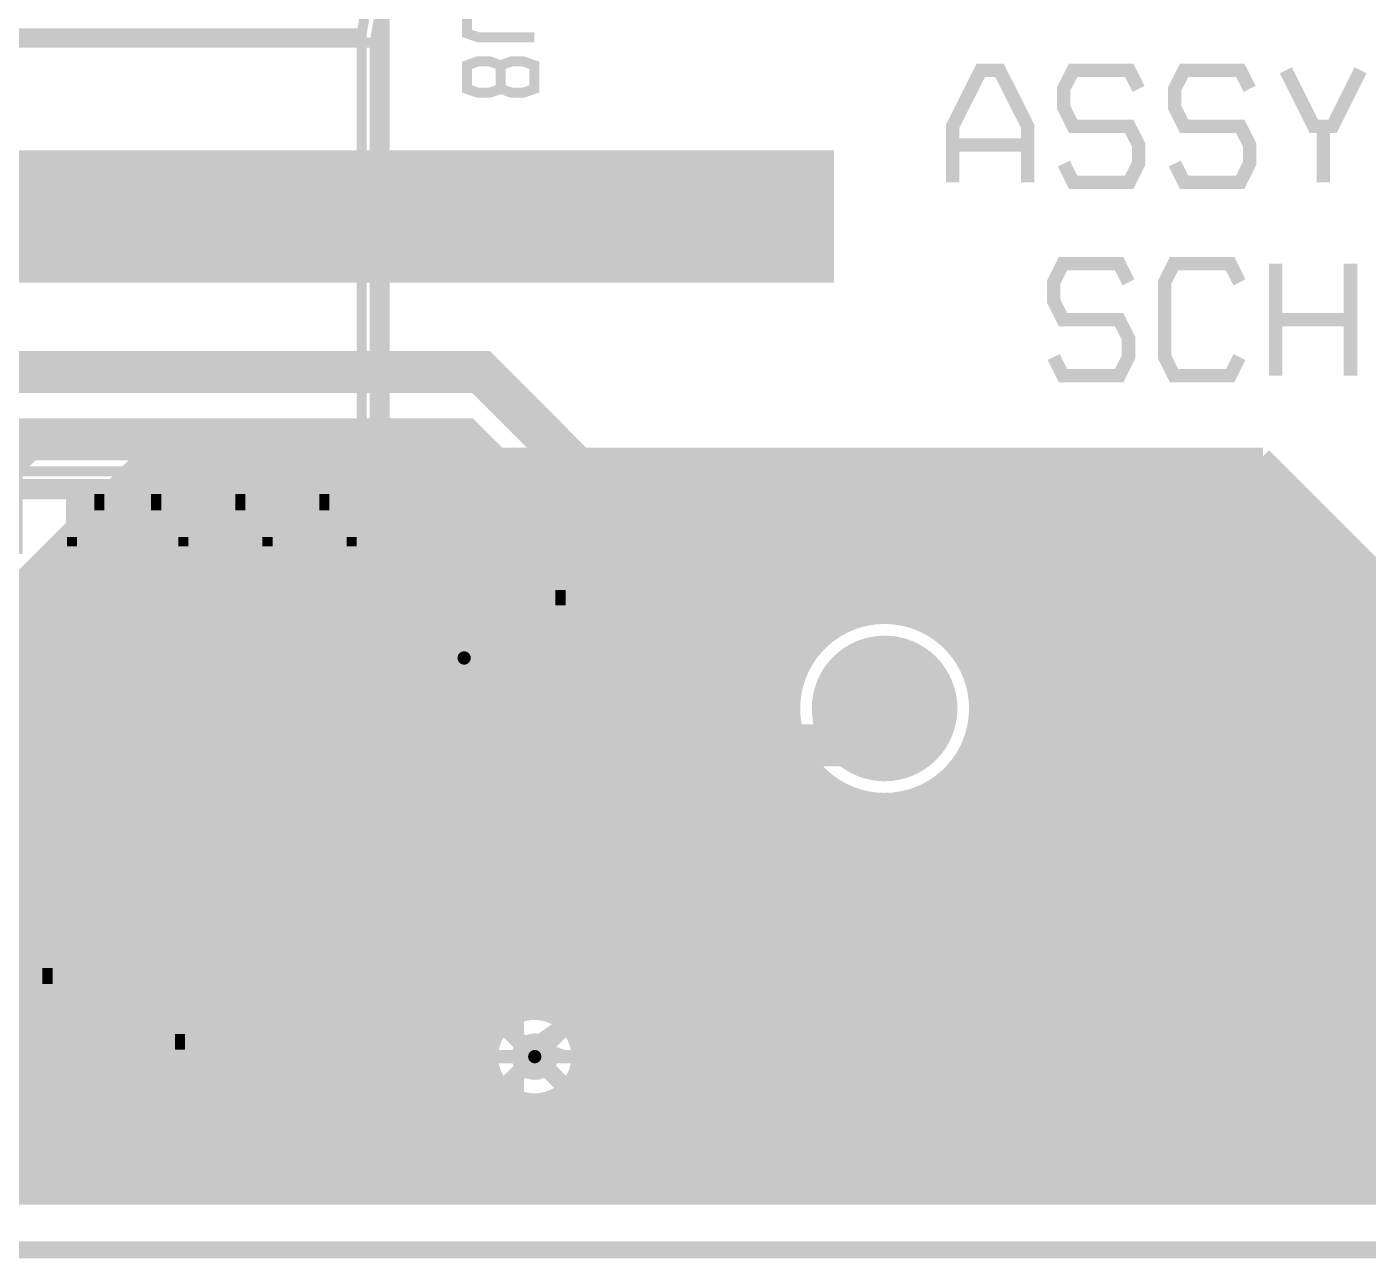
# Model space of a CAD drawing. Extents: x -18 to 155, y -91 to 215.
# Drawn here: x 90.55 to 110.81, y -5.13 to 13.47 of the extents above; entities that cross this region are included whole.
import ezdxf

# ---------------------------------------------------------------- set-up
doc = ezdxf.new("R2010")
doc.units = 0
doc.header["$MEASUREMENT"] = 0
doc.layers.get('0').update_dxf_attribs({"linetype": 'CONTINUOUS'})
for name, color, linetype in [('25-334-0_BOT', 7, 'CONTINUOUS'), ('25-334-0_DRD', 7, 'CONTINUOUS'), ('25-334-0_DRL', 2, 'CONTINUOUS'), ('25-334-0_IN1', 4, 'CONTINUOUS'), ('25-334-0_IN2', 3, 'CONTINUOUS'), ('25-334-0_SMB', 5, 'CONTINUOUS'), ('25-334-0_SMT', 10, 'CONTINUOUS'), ('25-334-0_SPT', 14, 'CONTINUOUS'), ('25-334-0_SST', 12, 'CONTINUOUS'), ('25-334-0_TOP', 11, 'CONTINUOUS'), ('THRUHOLE_TAP', 15, 'CONTINUOUS')]:
    doc.layers.add(name, color=color, linetype=linetype)

# ---------------------------------------------------------------- blocks, each defined once
blk = doc.blocks.new('ROUND_29')
at = {"const_width": 1.09982}
blk.add_lwpolyline([(-0.54991, 0, 1), (0.54991, 0, 1)], format="xyb", close=True, dxfattribs=at)
blk = doc.blocks.new('ROUND_67')
at = {"const_width": 0.35052}
blk.add_lwpolyline([(-0.17526, 0, 1), (0.17526, 0, 1)], format="xyb", close=True, dxfattribs=at)
blk = doc.blocks.new('ROUND_3')
at = {"const_width": 0.50038}
blk.add_lwpolyline([(-0.25019, 0, 1), (0.25019, 0, 1)], format="xyb", close=True, dxfattribs=at)
blk = doc.blocks.new('ROUND_88')
at = {"const_width": 0.10033}
blk.add_lwpolyline([(-0.050164, 0, 1), (0.050164, 0, 1)], format="xyb", close=True, dxfattribs=at)
blk = doc.blocks.new('ROUND_89')
at = {"const_width": 0.10033}
blk.add_lwpolyline([(-0.050164, 0, 1), (0.050164, 0, 1)], format="xyb", close=True, dxfattribs=at)
blk = doc.blocks.new('ROUND_72')
at = {"const_width": 0.35052}
blk.add_lwpolyline([(-0.17526, 0, 1), (0.17526, 0, 1)], format="xyb", close=True, dxfattribs=at)
blk = doc.blocks.new('RECTANGLE_5')
blk.add_solid([(0.4826, 0.4064), (0.4826, -0.4064), (-0.4826, 0.4064), (-0.4826, -0.4064)])
blk = doc.blocks.new('RECTANGLE_51')
blk.add_solid([(0.29972, 0.99949), (0.29972, -0.99949), (-0.29972, 0.99949), (-0.29972, -0.99949)])
blk = doc.blocks.new('ROUND_77')
at = {"const_width": 0.10033}
blk.add_lwpolyline([(-0.050164, 0, 1), (0.050164, 0, 1)], format="xyb", close=True, dxfattribs=at)

msp = doc.modelspace()

# ---------------------------------------------------------------- linework, layer by layer
at = {"layer": '25-334-0_BOT', "const_width": 0.254}
for points in [[(92.329, 6.985), (84.201, -1.143)], [(109.22, 6.985), (92.329, 6.985)], [(92.4306, 6.985), (92.4306, -4.191)], [(92.6592, 6.985), (92.6592, -4.191)], [(92.8878, 6.985), (92.8878, -4.191)], [(93.1164, 6.985), (93.1164, -4.191)], [(93.345, 6.985), (93.345, -4.191)], [(93.5736, 6.985), (93.5736, -4.191)], [(93.8022, 6.985), (93.8022, -4.191)], [(94.0308, 6.985), (94.0308, -4.191)], [(94.2594, 6.985), (94.2594, -4.191)], [(94.488, 6.985), (94.488, -4.191)], [(94.7166, 6.985), (94.7166, -4.191)], [(94.9452, 6.985), (94.9452, -4.191)], [(95.1738, 6.985), (95.1738, -4.191)], [(95.4024, 6.985), (95.4024, -4.191)], [(95.631, 6.985), (95.631, -4.191)], [(95.8596, 6.985), (95.8596, -4.191)], [(96.0882, 6.985), (96.0882, -4.191)], [(96.3168, 6.985), (96.3168, -4.191)], [(96.5454, 6.985), (96.5454, -4.191)], [(96.774, 6.985), (96.774, -4.191)], [(97.0026, 6.985), (97.0026, -4.191)], [(97.2312, 6.985), (97.2312, -4.191)], [(97.4598, 6.985), (97.4598, -4.191)], [(97.6884, 6.985), (97.6884, -1.66116)], [(97.917, 6.985), (97.917, -1.47574)], [(98.1456, 6.985), (98.1456, -1.40716)], [(98.3742, 6.985), (98.3742, -1.41986)], [(98.6028, 6.985), (98.6028, -1.51892)], [(98.8314, 6.985), (98.8314, -1.78054)], [(99.06, 6.985), (99.06, -4.191)], [(99.2886, 6.985), (99.2886, -4.191)], [(99.5172, 6.985), (99.5172, -4.191)], [(99.7458, 6.985), (99.7458, -4.191)], [(99.9744, 6.985), (99.9744, -4.191)], [(100.203, 6.985), (100.203, -4.191)], [(100.4316, 6.985), (100.4316, -4.191)], [(100.6602, 6.985), (100.6602, -4.191)], [(100.8888, 6.985), (100.8888, -4.191)], [(101.1174, 6.985), (101.1174, -4.191)], [(101.346, 6.985), (101.346, -4.191)], [(101.5746, 6.985), (101.5746, -4.191)], [(101.8032, 6.985), (101.8032, -4.191)], [(102.0318, 6.985), (102.0318, -4.191)], [(102.2604, 6.985), (102.2604, 3.87858)], [(102.489, 6.985), (102.489, 4.18084)], [(102.7176, 6.985), (102.7176, 4.3688)], [(102.9462, 6.985), (102.9462, 4.49072)], [(103.1748, 6.985), (103.1748, 4.56692)], [(103.4034, 6.985), (103.4034, 4.59994)], [(103.632, 6.985), (103.632, 4.59994)], [(103.8606, 6.985), (103.8606, 4.5593)], [(104.0892, 6.985), (104.0892, 4.48056)], [(104.3178, 6.985), (104.3178, 4.35102)], [(104.5464, 6.985), (104.5464, 4.15544)], [(104.775, 6.985), (104.775, 3.83286)], [(105.0036, 6.985), (105.0036, -4.191)], [(105.2322, 6.985), (105.2322, -4.191)], [(105.4608, 6.985), (105.4608, -4.191)], [(105.6894, 6.985), (105.6894, -4.191)], [(105.918, 6.985), (105.918, -4.191)], [(106.1466, 6.985), (106.1466, -4.191)], [(106.3752, 6.985), (106.3752, -4.191)], [(106.6038, 6.985), (106.6038, -4.191)], [(106.8324, 6.985), (106.8324, -4.191)], [(107.061, 6.985), (107.061, -4.191)], [(107.2896, 6.985), (107.2896, -4.191)], [(107.5182, 6.985), (107.5182, -4.191)], [(107.7468, 6.985), (107.7468, -4.191)], [(107.9754, 6.985), (107.9754, -4.191)], [(108.204, 6.985), (108.204, -4.191)], [(108.4326, 6.985), (108.4326, -4.191)], [(108.6612, 6.985), (108.6612, -4.191)], [(108.8898, 6.985), (108.8898, -4.191)], [(109.1184, 6.985), (109.1184, -4.191)], [(109.22, 6.985), (114.681, 1.524)], [(109.4232, 6.7818), (92.1258, 6.7818)], [(92.202, 6.858), (92.202, -4.191)], [(109.347, 6.858), (109.347, -4.191)], [(91.9734, 6.6294), (91.9734, -4.191)], [(109.5756, 6.6294), (109.5756, -4.191)], [(91.7448, 6.4008), (91.7448, -4.191)], [(109.6518, 6.5532), (91.8972, 6.5532)], [(109.8042, 6.4008), (109.8042, -4.191)], [(91.5162, 6.1722), (91.5162, -4.191)], [(109.8804, 6.3246), (91.6686, 6.3246)], [(110.0328, 6.1722), (110.0328, -4.191)], [(110.109, 6.096), (91.44, 6.096)], [(110.3376, 5.8674), (91.2114, 5.8674)], [(91.2876, 5.9436), (91.2876, -4.191)], [(110.2614, 5.9436), (110.2614, -4.191)], [(110.5662, 5.6388), (90.9828, 5.6388)], [(91.059, 5.715), (91.059, -4.191)], [(110.49, 5.715), (110.49, -4.191)], [(110.7948, 5.4102), (90.7542, 5.4102)], [(90.8304, 5.4864), (90.8304, -4.191)], [(110.7186, 5.4864), (110.7186, -4.191)], [(111.0234, 5.1816), (90.5256, 5.1816)], [(90.6018, 5.2578), (90.6018, -4.191)], [(111.252, 4.953), (90.297, 4.953)], [(111.4806, 4.7244), (90.0684, 4.7244)], [(102.95636, 4.4958), (89.8398, 4.4958)], [(111.7092, 4.4958), (104.05364, 4.4958)], [(102.58044, 4.2672), (89.6112, 4.2672)], [(111.9378, 4.2672), (104.42702, 4.2672)], [(102.36454, 4.0386), (89.3826, 4.0386)], [(112.1664, 4.0386), (104.64546, 4.0386)], [(102.2223, 3.81), (89.154, 3.81)], [(112.395, 3.81), (104.78516, 3.81)], [(102.1334, 3.5814), (88.9254, 3.5814)], [(112.6236, 3.5814), (104.8766, 3.5814)], [(102.08514, 3.3528), (88.6968, 3.3528)], [(112.8522, 3.3528), (104.92232, 3.3528)], [(102.07498, 3.1242), (88.4682, 3.1242)], [(113.0808, 3.1242), (104.93248, 3.1242)], [(102.10292, 2.8956), (88.2396, 2.8956)], [(113.3094, 2.8956), (104.90708, 2.8956)], [(102.16896, 2.667), (88.011, 2.667)], [(104.775, 2.51714), (104.775, -4.191)], [(113.538, 2.667), (104.84104, 2.667)], [(102.27818, 2.4384), (87.7824, 2.4384)], [(102.2604, 2.47142), (102.2604, -4.191)], [(113.7666, 2.4384), (104.72928, 2.4384)], [(102.44836, 2.2098), (87.5538, 2.2098)], [(102.489, 2.16916), (102.489, -4.191)], [(104.5464, 2.19456), (104.5464, -4.191)], [(113.9952, 2.2098), (104.5591, 2.2098)], [(102.7176, 1.9812), (87.3252, 1.9812)], [(102.7176, 1.9812), (102.7176, -4.191)], [(114.2238, 1.9812), (104.2924, 1.9812)], [(104.3178, 1.99898), (104.3178, -4.191)], [(103.35768, 1.7526), (87.0966, 1.7526)], [(102.9462, 1.85928), (102.9462, -4.191)], [(103.1748, 1.78308), (103.1748, -4.191)], [(103.4034, 1.74752), (103.4034, -4.191)], [(103.632, 1.75006), (103.632, -4.191)], [(114.4524, 1.7526), (103.65232, 1.7526)], [(103.8606, 1.7907), (103.8606, -4.191)], [(104.0892, 1.86944), (104.0892, -4.191)], [(129.794, 1.524), (129.794, -4.191), (85.09, -4.191)], [(114.681, 1.524), (86.868, 1.524)], [(129.794, 1.2954), (86.6394, 1.2954)], [(129.794, 1.0668), (86.4108, 1.0668)], [(129.794, 0.8382), (86.1822, 0.8382)], [(129.794, 0.6096), (85.9536, 0.6096)], [(129.794, 0.381), (85.725, 0.381)], [(129.794, 0.1524), (85.4964, 0.1524)], [(129.794, -0.0762), (85.2678, -0.0762)], [(129.794, -0.3048), (85.0392, -0.3048)], [(129.794, -0.5334), (84.8106, -0.5334)], [(129.794, -0.762), (84.582, -0.762)], [(129.794, -0.9906), (84.3534, -0.9906)], [(129.794, -1.2192), (84.201, -1.2192)], [(97.97796, -1.4478), (85.77072, -1.4478)], [(129.794, -1.4478), (98.4631, -1.4478)], [(97.6757, -1.6764), (85.93836, -1.6764)], [(129.794, -1.6764), (98.76536, -1.6764)], [(97.56394, -1.905), (85.99678, -1.905)], [(129.794, -1.905), (98.87712, -1.905)], [(97.54362, -2.1336), (85.97392, -2.1336)], [(129.794, -2.1336), (98.89998, -2.1336)], [(97.60204, -2.3622), (85.86216, -2.3622)], [(97.6884, -2.50444), (97.6884, -4.191)], [(98.8314, -2.38252), (98.8314, -4.191)], [(129.794, -2.3622), (98.84156, -2.3622)], [(97.76968, -2.5908), (85.5599, -2.5908)], [(97.917, -2.68986), (97.917, -4.191)], [(98.1456, -2.75844), (98.1456, -4.191)], [(98.3742, -2.74574), (98.3742, -4.191)], [(98.6028, -2.64668), (98.6028, -4.191)], [(129.794, -2.5908), (98.67392, -2.5908)], [(129.794, -2.8194), (84.201, -2.8194)], [(129.794, -3.048), (84.201, -3.048)], [(129.794, -3.2766), (84.201, -3.2766)], [(129.794, -3.5052), (84.201, -3.5052)], [(129.794, -3.7338), (84.201, -3.7338)], [(129.794, -3.9624), (84.201, -3.9624)]]:
    msp.add_lwpolyline(points, dxfattribs=at)
for points in [[(103.505, 4.60502, 0.4142136), (102.07498, 3.175)], [(104.93502, 3.175, 0.4142136), (103.505, 4.60502)], [(102.07498, 3.175, 0.4142136), (103.505, 1.74498)], [(103.505, 1.74498, 0.4142136), (104.93502, 3.175)], [(98.2218, -1.40208, 0.4142136), (97.54108, -2.0828)], [(98.90252, -2.0828, 0.4142136), (98.2218, -1.40208)], [(97.54108, -2.0828, 0.4142136), (98.2218, -2.76352)], [(98.2218, -2.76352, 0.4142136), (98.90252, -2.0828)]]:
    msp.add_lwpolyline(points, format="xyb", dxfattribs=at)
at = {"layer": '25-334-0_DRD', "const_width": 0.254}
for points in [[(-15.99946, -4.99872), (155.00096, -4.99872), (155.00096, 215.00084), (-4.99872, 215.00084), (-4.99872, 189.35954), (-15.99946, 189.35954), (-15.99946, -4.99872)], [(97.79, 4.572), (96.52, 3.302)], [(97.79, 3.302), (96.52, 4.572)], [(103.505, 3.81), (102.87, 3.175)], [(104.14, 3.175), (103.505, 3.81)], [(102.87, 3.175), (103.505, 2.54)], [(103.505, 2.54), (104.14, 3.175)], [(98.8568, -1.4478), (97.5868, -2.7178)], [(98.8568, -2.7178), (97.5868, -1.4478)]]:
    msp.add_lwpolyline(points, dxfattribs=at)
at = {"layer": '25-334-0_DRL'}
for points, const_width in [([(-15.99946, -4.99872), (155.00096, -4.99872), (155.00096, 215.00084), (-4.99872, 215.00084), (-4.99872, 189.35954), (-15.99946, 189.35954), (-15.99946, -4.99872)], 0.254), ([(81.788, -0.254), (81.788, 7.0485), (85.344, 10.6045), (102.743, 10.6045)], 1.99898)]:
    msp.add_lwpolyline(points, dxfattribs=dict(at, const_width=const_width))
at = {"layer": '25-334-0_IN1'}
for points, const_width in [([(85.3186, -1.9558), (85.3694, -1.905), (89.916, -1.905), (90.678, -1.143), (98.298, -1.143), (98.806, -1.651), (103.124, -1.651), (104.775, -3.302), (130.175, -3.302), (138.176, 4.699), (138.938, 4.699), (152.146, 17.907), (152.146, 111.76), (149.86, 114.046), (149.86, 115.824)], 0.2032), ([(151.384, 114.3), (153.162, 112.522), (153.162, 17.526), (131.826, -3.81), (104.648, -3.81), (102.9208, -2.0828), (98.2218, -2.0828)], 0.2032), ([(92.329, 6.985), (84.201, -1.143)], 0.254), ([(109.22, 6.985), (92.329, 6.985)], 0.254), ([(92.4306, 6.985), (92.4306, -0.7112)], 0.254), ([(92.6592, 6.985), (92.6592, -0.7112)], 0.254), ([(92.8878, 6.985), (92.8878, -0.7112)], 0.254), ([(93.1164, 6.985), (93.1164, -0.7112)], 0.254), ([(93.345, 6.985), (93.345, -0.7112)], 0.254), ([(93.5736, 6.985), (93.5736, -0.7112)], 0.254), ([(93.8022, 6.985), (93.8022, -0.7112)], 0.254), ([(94.0308, 6.985), (94.0308, -0.7112)], 0.254), ([(94.2594, 6.985), (94.2594, -0.7112)], 0.254), ([(94.488, 6.985), (94.488, -0.7112)], 0.254), ([(94.7166, 6.985), (94.7166, -0.7112)], 0.254), ([(94.9452, 6.985), (94.9452, -0.7112)], 0.254), ([(95.1738, 6.985), (95.1738, -0.7112)], 0.254), ([(95.4024, 6.985), (95.4024, -0.7112)], 0.254), ([(95.631, 6.985), (95.631, -0.7112)], 0.254), ([(95.8596, 6.985), (95.8596, -0.7112)], 0.254), ([(96.0882, 6.985), (96.0882, -0.7112)], 0.254), ([(96.3168, 6.985), (96.3168, -0.7112)], 0.254), ([(96.5454, 6.985), (96.5454, -0.7112)], 0.254), ([(96.774, 6.985), (96.774, -0.7112)], 0.254), ([(97.0026, 6.985), (97.0026, -0.7112)], 0.254), ([(97.2312, 6.985), (97.2312, -0.7112)], 0.254), ([(97.4598, 6.985), (97.4598, -0.7112)], 0.254), ([(97.6884, 6.985), (97.6884, -0.7112)], 0.254), ([(97.917, 6.985), (97.917, -0.7112)], 0.254), ([(98.1456, 6.985), (98.1456, -0.7112)], 0.254), ([(98.3742, 6.985), (98.3742, -0.71882)], 0.254), ([(98.6028, 6.985), (98.6028, -0.83566)], 0.254), ([(98.8314, 6.985), (98.8314, -1.06426)], 0.254), ([(99.06, 6.985), (99.06, -1.2192)], 0.254), ([(99.2886, 6.985), (99.2886, -1.2192)], 0.254), ([(99.5172, 6.985), (99.5172, -1.2192)], 0.254), ([(99.7458, 6.985), (99.7458, -1.2192)], 0.254), ([(99.9744, 6.985), (99.9744, -1.2192)], 0.254), ([(100.203, 6.985), (100.203, -1.2192)], 0.254), ([(100.4316, 6.985), (100.4316, -1.2192)], 0.254), ([(100.6602, 6.985), (100.6602, -1.2192)], 0.254), ([(100.8888, 6.985), (100.8888, -1.2192)], 0.254), ([(101.1174, 6.985), (101.1174, -1.2192)], 0.254), ([(101.346, 6.985), (101.346, -1.2192)], 0.254), ([(101.5746, 6.985), (101.5746, -1.2192)], 0.254), ([(101.8032, 6.985), (101.8032, -1.2192)], 0.254), ([(102.0318, 6.985), (102.0318, -1.2192)], 0.254), ([(102.2604, 6.985), (102.2604, 3.87858)], 0.254), ([(102.489, 6.985), (102.489, 4.18084)], 0.254), ([(102.7176, 6.985), (102.7176, 4.3688)], 0.254), ([(102.9462, 6.985), (102.9462, 4.49072)], 0.254), ([(103.1748, 6.985), (103.1748, 4.56692)], 0.254), ([(103.4034, 6.985), (103.4034, 4.59994)], 0.254), ([(103.632, 6.985), (103.632, 4.59994)], 0.254), ([(103.8606, 6.985), (103.8606, 4.5593)], 0.254), ([(104.0892, 6.985), (104.0892, 4.48056)], 0.254), ([(104.3178, 6.985), (104.3178, 4.35102)], 0.254), ([(104.5464, 6.985), (104.5464, 4.15544)], 0.254), ([(104.775, 6.985), (104.775, 3.83286)], 0.254), ([(105.0036, 6.985), (105.0036, -2.8702)], 0.254), ([(105.2322, 6.985), (105.2322, -2.8702)], 0.254), ([(105.4608, 6.985), (105.4608, -2.8702)], 0.254), ([(105.6894, 6.985), (105.6894, -2.8702)], 0.254), ([(105.918, 6.985), (105.918, -2.8702)], 0.254), ([(106.1466, 6.985), (106.1466, -2.8702)], 0.254), ([(106.3752, 6.985), (106.3752, -2.8702)], 0.254), ([(106.6038, 6.985), (106.6038, -2.8702)], 0.254), ([(106.8324, 6.985), (106.8324, -2.8702)], 0.254), ([(107.061, 6.985), (107.061, -2.8702)], 0.254), ([(107.2896, 6.985), (107.2896, -2.8702)], 0.254), ([(107.5182, 6.985), (107.5182, -2.8702)], 0.254), ([(107.7468, 6.985), (107.7468, -2.8702)], 0.254), ([(107.9754, 6.985), (107.9754, -2.8702)], 0.254), ([(108.204, 6.985), (108.204, -2.8702)], 0.254), ([(108.4326, 6.985), (108.4326, -2.8702)], 0.254), ([(108.6612, 6.985), (108.6612, -2.8702)], 0.254), ([(108.8898, 6.985), (108.8898, -2.8702)], 0.254), ([(109.1184, 6.985), (109.1184, -2.8702)], 0.254), ([(109.22, 6.985), (114.681, 1.524)], 0.254), ([(109.4232, 6.7818), (92.1258, 6.7818)], 0.254), ([(92.202, 6.858), (92.202, -0.7112)], 0.254), ([(109.347, 6.858), (109.347, -2.8702)], 0.254), ([(91.9734, 6.6294), (91.9734, -0.7112)], 0.254), ([(109.5756, 6.6294), (109.5756, -2.8702)], 0.254), ([(91.7448, 6.4008), (91.7448, -0.7112)], 0.254), ([(109.6518, 6.5532), (91.8972, 6.5532)], 0.254), ([(109.8042, 6.4008), (109.8042, -2.8702)], 0.254), ([(91.5162, 6.1722), (91.5162, -0.7112)], 0.254), ([(109.8804, 6.3246), (91.6686, 6.3246)], 0.254), ([(110.0328, 6.1722), (110.0328, -2.8702)], 0.254), ([(110.109, 6.096), (91.44, 6.096)], 0.254), ([(110.3376, 5.8674), (91.2114, 5.8674)], 0.254), ([(91.2876, 5.9436), (91.2876, -0.7112)], 0.254), ([(110.2614, 5.9436), (110.2614, -2.8702)], 0.254), ([(110.5662, 5.6388), (90.9828, 5.6388)], 0.254), ([(91.059, 5.715), (91.059, -0.7112)], 0.254), ([(110.49, 5.715), (110.49, -2.8702)], 0.254), ([(110.7948, 5.4102), (90.7542, 5.4102)], 0.254), ([(90.8304, 5.4864), (90.8304, -0.7112)], 0.254), ([(110.7186, 5.4864), (110.7186, -2.8702)], 0.254), ([(111.0234, 5.1816), (90.5256, 5.1816)], 0.254), ([(90.6018, 5.2578), (90.6018, -0.71882)], 0.254), ([(111.252, 4.953), (90.297, 4.953)], 0.254), ([(111.4806, 4.7244), (90.0684, 4.7244)], 0.254), ([(102.95636, 4.4958), (89.8398, 4.4958)], 0.254), ([(111.7092, 4.4958), (104.05364, 4.4958)], 0.254), ([(102.58044, 4.2672), (89.6112, 4.2672)], 0.254), ([(111.9378, 4.2672), (104.42702, 4.2672)], 0.254), ([(102.36454, 4.0386), (89.3826, 4.0386)], 0.254), ([(112.1664, 4.0386), (104.64546, 4.0386)], 0.254), ([(102.2223, 3.81), (89.154, 3.81)], 0.254), ([(112.395, 3.81), (104.78516, 3.81)], 0.254), ([(102.1334, 3.5814), (88.9254, 3.5814)], 0.254), ([(112.6236, 3.5814), (104.8766, 3.5814)], 0.254), ([(102.08514, 3.3528), (88.6968, 3.3528)], 0.254), ([(112.8522, 3.3528), (104.92232, 3.3528)], 0.254), ([(102.07498, 3.1242), (88.4682, 3.1242)], 0.254), ([(113.0808, 3.1242), (104.93248, 3.1242)], 0.254), ([(102.10292, 2.8956), (88.2396, 2.8956)], 0.254), ([(113.3094, 2.8956), (104.90708, 2.8956)], 0.254), ([(102.16896, 2.667), (88.011, 2.667)], 0.254), ([(104.775, 2.51714), (104.775, -2.68986)], 0.254), ([(113.538, 2.667), (104.84104, 2.667)], 0.254), ([(102.27818, 2.4384), (87.7824, 2.4384)], 0.254), ([(102.2604, 2.47142), (102.2604, -1.2192)], 0.254), ([(113.7666, 2.4384), (104.72928, 2.4384)], 0.254), ([(102.44836, 2.2098), (87.5538, 2.2098)], 0.254), ([(102.489, 2.16916), (102.489, -1.2192)], 0.254), ([(104.5464, 2.19456), (104.5464, -2.46126)], 0.254), ([(113.9952, 2.2098), (104.5591, 2.2098)], 0.254), ([(102.7176, 1.9812), (87.3252, 1.9812)], 0.254), ([(102.7176, 1.9812), (102.7176, -1.2192)], 0.254), ([(114.2238, 1.9812), (104.2924, 1.9812)], 0.254), ([(104.3178, 1.99898), (104.3178, -2.23266)], 0.254), ([(103.35768, 1.7526), (87.0966, 1.7526)], 0.254), ([(102.9462, 1.85928), (102.9462, -1.2192)], 0.254), ([(103.1748, 1.78308), (103.1748, -1.22174)], 0.254), ([(103.4034, 1.74752), (103.4034, -1.3208)], 0.254), ([(103.632, 1.75006), (103.632, -1.54686)], 0.254), ([(114.4524, 1.7526), (103.65232, 1.7526)], 0.254), ([(103.8606, 1.7907), (103.8606, -1.77546)], 0.254), ([(104.0892, 1.86944), (104.0892, -2.00406)], 0.254), ([(114.681, 1.524), (86.868, 1.524)], 0.254), ([(129.794, 1.2954), (86.6394, 1.2954)], 0.254), ([(129.794, 1.0668), (86.4108, 1.0668)], 0.254), ([(129.794, 0.8382), (86.1822, 0.8382)], 0.254), ([(129.794, 0.6096), (85.9536, 0.6096)], 0.254), ([(129.794, 0.381), (85.725, 0.381)], 0.254), ([(129.794, 0.1524), (85.4964, 0.1524)], 0.254), ([(129.794, -0.0762), (85.2678, -0.0762)], 0.254), ([(129.794, -0.3048), (85.0392, -0.3048)], 0.254), ([(129.794, -0.5334), (84.8106, -0.5334)], 0.254), ([(98.298, -0.7112), (90.678, -0.7112)], 0.254), ([(90.4748, -0.762), (84.582, -0.762)], 0.254), ([(129.794, -0.762), (98.5012, -0.762)], 0.254), ([(98.6028, -0.8382), (98.9838, -1.2192)], 0.254), ([(129.794, -0.9906), (98.7552, -0.9906)], 0.254), ([(129.794, -1.2192), (98.9838, -1.2192)], 0.254), ([(103.124, -1.2192), (98.9838, -1.2192)], 0.254), ([(103.4288, -1.3462), (104.9528, -2.8702)], 0.254), ([(129.794, -1.4478), (103.5304, -1.4478)], 0.254), ([(97.76968, -1.5748), (90.8558, -1.5748), (90.22588, -2.20472)], 0.254), ([(97.6757, -1.6764), (90.7542, -1.6764)], 0.254), ([(90.8304, -1.6002), (90.8304, -4.191)], 0.254), ([(91.059, -1.5748), (91.059, -4.191)], 0.254), ([(91.2876, -1.5748), (91.2876, -4.191)], 0.254), ([(91.5162, -1.5748), (91.5162, -4.191)], 0.254), ([(91.7448, -1.5748), (91.7448, -4.191)], 0.254), ([(91.9734, -1.5748), (91.9734, -4.191)], 0.254), ([(92.202, -1.5748), (92.202, -4.191)], 0.254), ([(92.4306, -1.5748), (92.4306, -4.191)], 0.254), ([(92.6592, -1.5748), (92.6592, -4.191)], 0.254), ([(92.8878, -1.5748), (92.8878, -4.191)], 0.254), ([(93.1164, -1.5748), (93.1164, -4.191)], 0.254), ([(93.345, -1.5748), (93.345, -4.191)], 0.254), ([(93.5736, -1.5748), (93.5736, -4.191)], 0.254), ([(93.8022, -1.5748), (93.8022, -4.191)], 0.254), ([(94.0308, -1.5748), (94.0308, -4.191)], 0.254), ([(94.2594, -1.5748), (94.2594, -4.191)], 0.254), ([(94.488, -1.5748), (94.488, -4.191)], 0.254), ([(94.7166, -1.5748), (94.7166, -4.191)], 0.254), ([(94.9452, -1.5748), (94.9452, -4.191)], 0.254), ([(95.1738, -1.5748), (95.1738, -4.191)], 0.254), ([(95.4024, -1.5748), (95.4024, -4.191)], 0.254), ([(95.631, -1.5748), (95.631, -4.191)], 0.254), ([(95.8596, -1.5748), (95.8596, -4.191)], 0.254), ([(96.0882, -1.5748), (96.0882, -4.191)], 0.254), ([(96.3168, -1.5748), (96.3168, -4.191)], 0.254), ([(96.5454, -1.5748), (96.5454, -4.191)], 0.254), ([(96.774, -1.5748), (96.774, -4.191)], 0.254), ([(97.0026, -1.5748), (97.0026, -4.191)], 0.254), ([(97.2312, -1.5748), (97.2312, -4.191)], 0.254), ([(97.4598, -1.5748), (97.4598, -4.191)], 0.254), ([(97.6884, -1.5748), (97.6884, -1.66116)], 0.254), ([(129.794, -1.6764), (103.759, -1.6764)], 0.254), ([(97.56394, -1.905), (90.5256, -1.905)], 0.254), ([(90.6018, -1.8288), (90.6018, -4.191)], 0.254), ([(129.794, -1.905), (103.9876, -1.905)], 0.254), ([(97.54362, -2.1336), (90.297, -2.1336)], 0.254), ([(129.794, -2.1336), (104.2162, -2.1336)], 0.254), ([(97.60204, -2.3622), (85.86216, -2.3622)], 0.254), ([(97.6884, -2.50444), (97.6884, -4.191)], 0.254), ([(102.74046, -2.5146), (98.74758, -2.5146)], 0.254), ([(98.8314, -2.5146), (98.8314, -4.191)], 0.254), ([(99.06, -2.5146), (99.06, -4.191)], 0.254), ([(99.2886, -2.5146), (99.2886, -4.191)], 0.254), ([(99.5172, -2.5146), (99.5172, -4.191)], 0.254), ([(99.7458, -2.5146), (99.7458, -4.191)], 0.254), ([(99.9744, -2.5146), (99.9744, -4.191)], 0.254), ([(100.203, -2.5146), (100.203, -4.191)], 0.254), ([(100.4316, -2.5146), (100.4316, -4.191)], 0.254), ([(100.6602, -2.5146), (100.6602, -4.191)], 0.254), ([(100.8888, -2.5146), (100.8888, -4.191)], 0.254), ([(101.1174, -2.5146), (101.1174, -4.191)], 0.254), ([(101.346, -2.5146), (101.346, -4.191)], 0.254), ([(101.5746, -2.5146), (101.5746, -4.191)], 0.254), ([(101.8032, -2.5146), (101.8032, -4.191)], 0.254), ([(102.0318, -2.5146), (102.0318, -4.191)], 0.254), ([(102.2604, -2.5146), (102.2604, -4.191)], 0.254), ([(102.489, -2.5146), (102.489, -4.191)], 0.254), ([(102.7176, -2.5146), (102.7176, -4.191)], 0.254), ([(102.74046, -2.5146), (104.33558, -4.10972)], 0.254), ([(129.794, -2.3622), (104.4448, -2.3622)], 0.254), ([(97.76968, -2.5908), (85.5599, -2.5908)], 0.254), ([(97.917, -2.68986), (97.917, -4.191)], 0.254), ([(98.1456, -2.75844), (98.1456, -4.191)], 0.254), ([(98.3742, -2.74574), (98.3742, -4.191)], 0.254), ([(98.6028, -2.64668), (98.6028, -4.191)], 0.254), ([(102.81666, -2.5908), (98.67392, -2.5908)], 0.254), ([(102.9462, -2.7178), (102.9462, -4.191)], 0.254), ([(129.794, -2.5908), (104.6734, -2.5908)], 0.254), ([(103.04526, -2.8194), (84.201, -2.8194)], 0.254), ([(103.1748, -2.9464), (103.1748, -4.191)], 0.254), ([(129.794, -2.8194), (104.902, -2.8194)], 0.254), ([(129.794, -2.8702), (104.9528, -2.8702)], 0.254), ([(103.27386, -3.048), (84.201, -3.048)], 0.254), ([(103.50246, -3.2766), (84.201, -3.2766)], 0.254), ([(103.4034, -3.175), (103.4034, -4.191)], 0.254), ([(103.73106, -3.5052), (84.201, -3.5052)], 0.254), ([(103.632, -3.4036), (103.632, -4.191)], 0.254), ([(103.95966, -3.7338), (84.201, -3.7338)], 0.254), ([(103.8606, -3.6322), (103.8606, -4.191)], 0.254), ([(104.18826, -3.9624), (84.201, -3.9624)], 0.254), ([(104.0892, -3.8608), (104.0892, -4.191)], 0.254), ([(104.3178, -4.0894), (104.3178, -4.191)], 0.254), ([(104.4448, -4.191), (85.09, -4.191)], 0.254)]:
    msp.add_lwpolyline(points, dxfattribs=dict(at, const_width=const_width))
at = {"layer": '25-334-0_IN1', "const_width": 0.254}
for points in [[(103.505, 4.60502, 0.4142136), (102.07498, 3.175)], [(104.93502, 3.175, 0.4142136), (103.505, 4.60502)], [(102.07498, 3.175, 0.4142136), (103.505, 1.74498)], [(103.505, 1.74498, 0.4142136), (104.93502, 3.175)], [(90.678, -0.7112, 0.1989124), (90.37267, -0.83767)], [(90.678, -0.7112, 0.1989124), (90.37267, -0.83767)], [(98.6028, -0.8382, 0.1989124), (98.298, -0.71195)], [(103.4288, -1.3462, 0.1989124), (103.124, -1.21995)], [(97.76968, -1.5748, 0.2140662), (97.54174, -2.0828)], [(97.54108, -2.0828, 0.4142136), (98.2218, -2.76352)], [(98.2218, -2.76352, 0.2244673), (98.74785, -2.51482)], [(104.3432, -4.1148, 0.0739948), (104.44515, -4.19034)], [(104.3432, -4.1148, 0.0739948), (104.44515, -4.19034)]]:
    msp.add_lwpolyline(points, format="xyb", dxfattribs=at)
at = {"layer": '25-334-0_SST'}
for points, const_width in [([(95.67926, 13.77442), (95.60814, 13.37056), (86.00186, 13.37056), (86.00186, 13.22832), (85.80374, 13.22832), (85.73262, 13.63472)], 0.1524), ([(91.64574, 5.4737), (91.64574, 4.9911), (91.23426, 4.9911), (91.23426, 5.4737), (91.64574, 5.4737), (91.64574, 5.62102), (91.64574, 5.76326), (91.23426, 5.76326), (91.23426, 6.16712), (91.23426, 6.41096), (91.64574, 6.41096), (95.75546, 6.41096), (95.758, 6.41096), (95.60814, 6.56082), (95.60814, 6.7564), (95.60814, 13.22832), (95.80372, 13.22832), (95.87484, 13.63472), (95.95358, 13.71346), (95.95358, 13.71092)], 0.1524), ([(95.95358, 13.71346), (95.95358, 13.71092), (95.95358, 6.60908), (95.95358, 6.60654), (95.8469, 6.43128)], 0.1524), ([(98.21418, 13.3096), (97.36582, 13.3096), (97.19818, 13.36802), (97.19818, 13.72362), (97.36582, 13.78458), (98.21418, 13.78458)], 0.1524), ([(95.80372, 13.22832), (95.80372, 6.7564), (95.60814, 6.7564), (86.00186, 6.7564), (86.00186, 13.22832), (95.60814, 13.22832), (95.60814, 13.37056)], 0.1524), ([(97.70618, 12.52982), (97.87382, 12.4714), (98.044, 12.4714), (98.21418, 12.52982), (98.21418, 12.88542), (98.044, 12.94638), (97.87382, 12.94638), (97.70618, 12.88542), (97.70618, 12.52982), (97.536, 12.4714), (97.36582, 12.4714), (97.19818, 12.52982), (97.19818, 12.88542), (97.36582, 12.94638), (97.536, 12.94638), (97.70618, 12.88542)], 0.1524), ([(105.664, 11.12012), (105.664, 11.96594), (105.23982, 12.81176), (104.95788, 12.81176), (104.5337, 11.96594), (104.5337, 11.12012)], 0.2032), ([(107.3404, 12.52982), (107.19816, 12.81176), (106.35234, 12.81176), (106.2101, 12.52982), (106.2101, 12.24788), (106.35234, 11.96594), (107.19816, 11.96594), (107.3404, 11.684), (107.3404, 11.40206), (107.19816, 11.12012), (106.35234, 11.12012), (106.2101, 11.40206)], 0.2032), ([(109.0168, 12.52982), (108.87456, 12.81176), (108.02874, 12.81176), (107.8865, 12.52982), (107.8865, 12.24788), (108.02874, 11.96594), (108.87456, 11.96594), (109.0168, 11.684), (109.0168, 11.40206), (108.87456, 11.12012), (108.02874, 11.12012), (107.8865, 11.40206)], 0.2032), ([(110.6932, 12.81176), (110.26902, 11.96594), (109.98708, 11.96594), (109.5629, 12.81176)], 0.2032), ([(110.12932, 11.12012), (110.12932, 11.96594)], 0.2032), ([(105.664, 11.684), (104.5337, 11.684)], 0.2032), ([(107.188, 9.60882), (107.04576, 9.89076), (106.19994, 9.89076), (106.0577, 9.60882), (106.0577, 9.32688), (106.19994, 9.04494), (107.04576, 9.04494), (107.188, 8.763), (107.188, 8.48106), (107.04576, 8.19912), (106.19994, 8.19912), (106.0577, 8.48106)], 0.2032), ([(108.8644, 8.48106), (108.72216, 8.19912), (107.87634, 8.19912), (107.7341, 8.48106), (107.7341, 9.60882), (107.87634, 9.89076), (108.72216, 9.89076), (108.8644, 9.60882)], 0.2032), ([(109.4105, 8.19912), (109.4105, 9.89076)], 0.2032), ([(110.5408, 8.19912), (110.5408, 9.89076)], 0.2032), ([(110.5408, 9.04494), (109.4105, 9.04494)], 0.2032), ([(95.60814, 6.56082), (86.00186, 6.56082), (86.00186, 6.7564), (85.80374, 6.7564)], 0.1524), ([(95.80372, 6.7564), (95.95358, 6.60654)], 0.1524), ([(91.23426, 6.41096), (90.37574, 6.41096), (89.96426, 6.41096), (89.10574, 6.41096), (88.69426, 6.41096), (87.83574, 6.41096), (87.42426, 6.41096), (86.56574, 6.41096), (86.15426, 6.41096), (86.15426, 6.16712), (86.15426, 5.76326), (86.56574, 5.76326), (86.56574, 5.62102), (86.56574, 5.4737), (86.15426, 5.4737), (86.15426, 4.9911), (86.56574, 4.9911), (86.56574, 5.4737)], 0.1524), ([(91.64574, 6.16712), (91.64574, 6.41096)], 0.1524), ([(92.91574, 6.41096), (92.91574, 6.16712), (92.50426, 6.16712), (92.50426, 5.76326), (92.50426, 5.62102), (92.91574, 5.62102), (92.91574, 5.4737), (92.91574, 4.9911), (92.50426, 4.9911), (92.50426, 5.4737), (92.50426, 5.62102)], 0.1524), ([(92.50426, 6.16712), (92.50426, 6.41096)], 0.1524), ([(94.18574, 6.41096), (94.18574, 6.16712), (93.77426, 6.16712), (93.77426, 5.76326), (93.77426, 5.62102), (94.18574, 5.62102), (94.18574, 5.4737), (94.18574, 4.9911), (93.77426, 4.9911), (93.77426, 5.4737), (93.77426, 5.62102)], 0.1524), ([(93.77426, 6.16712), (93.77426, 6.41096)], 0.1524), ([(95.45574, 6.41096), (95.45574, 6.16712), (95.04426, 6.16712), (95.04426, 5.76326), (95.04426, 5.62102), (95.45574, 5.62102), (95.45574, 5.4737), (95.45574, 4.9911), (95.04426, 4.9911), (95.04426, 5.4737), (95.04426, 5.62102)], 0.1524), ([(95.04426, 6.16712), (95.04426, 6.41096)], 0.1524), ([(91.23426, 6.16712), (91.64574, 6.16712), (91.64574, 5.76326)], 0.1524), ([(92.50426, 5.76326), (92.91574, 5.76326), (92.91574, 6.16712)], 0.1524), ([(93.77426, 5.76326), (94.18574, 5.76326), (94.18574, 6.16712)], 0.1524), ([(95.04426, 5.76326), (95.45574, 5.76326), (95.45574, 6.16712)], 0.1524), ([(97.4344, 6.02234), (97.4344, 5.66674), (97.60458, 5.54736), (97.77476, 5.54736), (97.9424, 5.66674), (97.9424, 6.02234), (96.9264, 6.02234)], 0.1524), ([(99.11842, 5.92328), (99.11842, 5.56768), (99.28606, 5.4483), (99.45624, 5.4483), (99.62642, 5.56768), (99.62642, 5.92328), (98.61042, 5.92328)], 0.1524), ([(91.23426, 5.62102), (91.23426, 5.76326)], 0.1524), ([(91.64574, 5.62102), (91.23426, 5.62102), (91.23426, 5.4737)], 0.1524), ([(92.91574, 5.62102), (92.91574, 5.76326)], 0.1524), ([(94.18574, 5.62102), (94.18574, 5.76326)], 0.1524), ([(95.45574, 5.62102), (95.45574, 5.76326)], 0.1524), ([(97.4344, 5.72516), (96.9264, 5.54736)], 0.1524), ([(99.11842, 5.6261), (98.61042, 5.4483)], 0.1524), ([(92.50426, 5.4737), (92.91574, 5.4737)], 0.1524), ([(93.77426, 5.4737), (94.18574, 5.4737)], 0.1524), ([(95.04426, 5.4737), (95.45574, 5.4737)], 0.1524), ([(96.9264, 4.70916), (96.9264, 5.18414), (97.60458, 4.70916), (97.77476, 4.70916), (97.9424, 4.77012), (97.9424, 5.12572), (97.77476, 5.18414)], 0.1524), ([(98.61042, 4.72948), (98.61042, 4.9657)], 0.1524), ([(98.61042, 4.84886), (99.62642, 4.84886), (99.45624, 4.9657)], 0.1524), ([(97.09658, 4.34594), (96.9264, 4.22656), (96.9264, 3.99034), (97.09658, 3.87096), (97.26676, 3.87096), (97.60458, 4.10972), (97.9424, 3.87096), (97.9424, 4.34594)], 0.1524), ([(99.11842, 3.9497), (99.28606, 3.89128), (99.45624, 3.89128), (99.62642, 3.9497), (99.62642, 4.3053), (99.45624, 4.36626), (99.28606, 4.36626), (99.11842, 4.3053), (99.11842, 3.9497), (98.94824, 3.89128), (98.77806, 3.89128), (98.61042, 3.9497), (98.61042, 4.3053), (98.77806, 4.36626), (98.94824, 4.36626), (99.11842, 4.3053)], 0.1524), ([(106.5403, 3.60172), (106.5403, 4.07416)], 0.1524), ([(105.5243, 3.83794), (106.5403, 3.83794)], 0.1524), ([(92.2655, 0.4445), (92.2655, 3.3655), (90.6272, 3.3655), (90.6272, 0.4445), (92.2655, 0.4445)], 0.1524), ([(92.5195, 3.3655), (92.5195, 0.4445), (94.1578, 0.4445), (94.1578, 3.3655), (92.5195, 3.3655)], 0.1524), ([(94.4245, 3.3655), (94.4245, 0.4445), (96.0628, 0.4445), (96.0628, 3.3655), (94.4245, 3.3655)], 0.1524), ([(96.3295, 3.3655), (96.3295, 0.4445), (97.9678, 0.4445), (97.9678, 3.3655), (96.3295, 3.3655)], 0.1524), ([(99.8855, 0.4445), (99.8855, 3.3655), (98.2472, 3.3655), (98.2472, 0.4445), (99.8855, 0.4445)], 0.1524), ([(106.0323, 3.23596), (106.0323, 2.88036), (106.20248, 2.76352), (106.37266, 2.76352), (106.5403, 2.88036), (106.5403, 3.23596), (105.5243, 3.23596)], 0.1524), ([(105.86466, 1.92532), (105.86466, 2.39776), (106.5403, 2.16154), (106.5403, 2.04216), (105.5243, 2.04216)], 0.1524), ([(89.33942, 1.80086), (90.35542, 1.80086), (90.18524, 1.9177)], 0.1524), ([(91.37142, 0.20828), (91.37142, -0.14732), (91.53906, -0.26416), (91.70924, -0.26416), (91.87942, -0.14732), (91.87942, 0.20828), (90.86342, 0.20828)], 0.1524), ([(97.9805, -2.7305), (97.9805, 0.1905), (96.3422, 0.1905), (96.3422, -2.7305), (97.9805, -2.7305)], 0.1524), ([(93.3704, 0.05334), (93.3704, -0.30226), (93.54058, -0.4191), (93.71076, -0.4191), (93.8784, -0.30226), (93.8784, 0.05334), (92.8624, 0.05334)], 0.1524), ([(94.93758, -0.4191), (94.7674, -0.36068), (94.7674, -0.00508), (94.93758, 0.05334), (95.61576, 0.05334), (95.7834, -0.00508), (95.7834, -0.36068), (95.61576, -0.4191)], 0.1524), ([(98.86442, 0.08128), (98.86442, -0.27432), (99.03206, -0.39116), (99.20224, -0.39116), (99.37242, -0.27432), (99.37242, 0.08128), (98.35642, 0.08128)], 0.1524), ([(91.37142, -0.08636), (90.86342, -0.26416)], 0.1524), ([(93.3704, -0.2413), (92.8624, -0.4191)], 0.1524), ([(98.86442, -0.21336), (98.35642, -0.39116)], 0.1524), ([(90.86342, -0.98552), (90.86342, -0.74676)], 0.1524), ([(90.86342, -0.86614), (91.87942, -0.86614), (91.70924, -0.74676)], 0.1524), ([(92.8624, -1.2573), (92.8624, -0.78486), (93.54058, -1.2573), (93.71076, -1.2573), (93.8784, -1.19888), (93.8784, -0.84328), (93.71076, -0.78486)], 0.1524), ([(94.7674, -1.2573), (94.7674, -0.78486), (95.44558, -1.2573), (95.61576, -1.2573), (95.7834, -1.19888), (95.7834, -0.84328), (95.61576, -0.78486)], 0.1524), ([(98.35642, -1.22936), (98.35642, -0.75692), (99.03206, -1.22936), (99.20224, -1.22936), (99.37242, -1.17094), (99.37242, -0.81534), (99.20224, -0.75692)], 0.1524), ([(90.86342, -1.46812), (91.87942, -1.82372), (91.87942, -1.34874)], 0.1524), ([(94.7674, -1.80086), (94.93758, -1.68148), (95.10776, -1.62306), (95.44558, -1.62306), (95.61576, -1.68148), (95.7834, -1.80086), (95.7834, -1.9177), (95.61576, -2.03708), (95.44558, -2.0955), (95.10776, -2.0955), (94.93758, -2.03708), (94.7674, -1.9177), (94.7674, -1.80086)], 0.1524), ([(98.35642, -1.77292), (98.52406, -1.65354), (98.69424, -1.59512), (99.03206, -1.59512), (99.20224, -1.65354), (99.37242, -1.77292), (99.37242, -1.88976), (99.20224, -2.00914), (99.03206, -2.06756), (98.69424, -2.06756), (98.52406, -2.00914), (98.35642, -1.88976), (98.35642, -1.77292)], 0.1524), ([(92.8624, -1.97866), (92.8624, -1.7399)], 0.1524), ([(92.8624, -1.85928), (93.8784, -1.85928), (93.71076, -1.7399)], 0.1524)]:
    msp.add_lwpolyline(points, dxfattribs=dict(at, const_width=const_width))
for points, const_width in [([(95.6056, 6.94944, 0.3228256), (95.80372, 7.09168)], 0.1524), ([(95.67926, 6.4897, 0.3924235), (95.87484, 6.68528)], 0.1524), ([(95.67926, 6.54304, 0.3185784), (95.87484, 6.68528)], 0.1524), ([(103.505, 4.57708, 0.4142136), (102.10292, 3.175)], 0.254), ([(104.90708, 3.175, 0.4142136), (103.505, 4.57708)], 0.254), ([(102.10292, 3.175, 0.4142136), (103.505, 1.77292)], 0.254), ([(103.505, 1.77292, 0.4142136), (104.90708, 3.175)], 0.254)]:
    msp.add_lwpolyline(points, format="xyb", dxfattribs=dict(at, const_width=const_width))
at = {"layer": '25-334-0_TOP'}
for points, const_width in [([(87.63, 5.50926), (87.63, 7.112), (88.773, 8.255), (97.409, 8.255), (100.584, 5.08), (106.426, 5.08), (114.427, -2.921), (132.969, -2.921), (148.844, 12.954), (153.924, 12.954)], 0.635), ([(90.17, 5.50926), (90.17, 6.858), (90.551, 7.239), (97.155, 7.239), (99.06, 5.334), (99.06, 2.6162)], 0.635), ([(88.9, 5.50926), (88.9, 4.191), (89.789, 3.302), (89.789, 2.032), (90.6272, 1.1938), (91.44, 1.1938)], 0.635), ([(91.44, 5.50926), (91.44, 2.6162)], 0.635), ([(93.345, 2.6162), (93.345, 2.667), (93.345, 3.048), (93.98, 3.683), (93.98, 5.50926)], 0.635), ([(97.155, 3.937), (97.2058, 3.8862), (97.2058, 2.6162), (97.155, 2.6162)], 0.635), ([(103.505, 3.175), (102.9462, 2.6162), (99.06, 2.6162)], 0.635), ([(93.345, 2.6162), (93.345, 2.667), (93.218, 2.667)], 0.635), ([(93.345, 2.6162), (93.345, 2.667), (93.472, 2.667), (93.5228, 2.6162), (95.25, 2.6162)], 0.635), ([(97.155, 2.6162), (95.25, 2.6162)], 0.635), ([(136.779, -3.81), (86.995, -3.81), (86.36, -3.175), (86.36, 1.1938)], 0.635), ([(93.345, 1.1938), (91.44, 1.1938)], 0.635), ([(95.25, 1.1938), (93.345, 1.1938)], 0.635), ([(97.155, 1.1938), (97.155, -0.5588)], 0.635), ([(99.06, 1.1938), (97.155, 1.1938)], 0.635), ([(97.155, -1.9812), (88.265, -1.9812)], 0.635), ([(98.2218, -2.0828), (97.2058, -2.0828), (97.2058, -2.032), (97.155, -1.9812)], 0.2032)]:
    msp.add_lwpolyline(points, dxfattribs=dict(at, const_width=const_width))

# ---------------------------------------------------------------- block references
at = {"layer": '25-334-0_BOT'}
for name, p in [('ROUND_67', (97.155, 3.937)), ('ROUND_29', (103.505, 3.175)), ('ROUND_67', (98.2218, -2.0828))]:
    msp.add_blockref(name, p, dxfattribs=at)
at = {"layer": '25-334-0_DRL'}
for name, p in [('ROUND_89', (97.155, 3.937)), ('ROUND_3', (103.505, 3.175)), ('ROUND_88', (98.2218, -2.0828))]:
    msp.add_blockref(name, p, dxfattribs=at)
at = {"layer": '25-334-0_IN1'}
for name, p in [('ROUND_67', (97.155, 3.937)), ('ROUND_29', (103.505, 3.175)), ('ROUND_67', (98.2218, -2.0828))]:
    msp.add_blockref(name, p, dxfattribs=at)
at = {"layer": '25-334-0_IN2'}
for name, p in [('ROUND_67', (97.155, 3.937)), ('ROUND_29', (103.505, 3.175)), ('ROUND_72', (98.2218, -2.0828))]:
    msp.add_blockref(name, p, dxfattribs=at)
at = {"layer": '25-334-0_SMB'}
msp.add_blockref('ROUND_29', (103.505, 3.175), dxfattribs=at)
at = {"layer": '25-334-0_SMT'}
for name, p in [('RECTANGLE_51', (91.44, 5.50926)), ('RECTANGLE_51', (92.71, 5.50926)), ('RECTANGLE_51', (93.98, 5.50926)), ('RECTANGLE_51', (95.25, 5.50926)), ('ROUND_29', (103.505, 3.175)), ('RECTANGLE_5', (91.44, 2.6162)), ('RECTANGLE_5', (93.345, 2.6162)), ('RECTANGLE_5', (95.25, 2.6162)), ('RECTANGLE_5', (97.155, 2.6162)), ('RECTANGLE_5', (99.06, 2.6162)), ('RECTANGLE_5', (91.44, 1.1938)), ('RECTANGLE_5', (93.345, 1.1938)), ('RECTANGLE_5', (95.25, 1.1938)), ('RECTANGLE_5', (97.155, 1.1938)), ('RECTANGLE_5', (99.06, 1.1938)), ('RECTANGLE_5', (97.155, -0.5588)), ('RECTANGLE_5', (97.155, -1.9812))]:
    msp.add_blockref(name, p, dxfattribs=at)
at = {"layer": '25-334-0_SPT'}
for name, p in [('RECTANGLE_51', (91.44, 5.50926)), ('RECTANGLE_51', (92.71, 5.50926)), ('RECTANGLE_51', (93.98, 5.50926)), ('RECTANGLE_51', (95.25, 5.50926)), ('RECTANGLE_5', (91.44, 2.6162)), ('RECTANGLE_5', (93.345, 2.6162)), ('RECTANGLE_5', (95.25, 2.6162)), ('RECTANGLE_5', (97.155, 2.6162)), ('RECTANGLE_5', (99.06, 2.6162)), ('RECTANGLE_5', (91.44, 1.1938)), ('RECTANGLE_5', (93.345, 1.1938)), ('RECTANGLE_5', (95.25, 1.1938)), ('RECTANGLE_5', (97.155, 1.1938)), ('RECTANGLE_5', (99.06, 1.1938)), ('RECTANGLE_5', (97.155, -0.5588)), ('RECTANGLE_5', (97.155, -1.9812))]:
    msp.add_blockref(name, p, dxfattribs=at)
at = {"layer": '25-334-0_TOP'}
for name, p in [('RECTANGLE_51', (91.44, 5.50926)), ('RECTANGLE_51', (92.71, 5.50926)), ('RECTANGLE_51', (93.98, 5.50926)), ('RECTANGLE_51', (95.25, 5.50926)), ('ROUND_67', (97.155, 3.937)), ('ROUND_29', (103.505, 3.175)), ('RECTANGLE_5', (91.44, 2.6162)), ('RECTANGLE_5', (93.345, 2.6162)), ('RECTANGLE_5', (95.25, 2.6162)), ('RECTANGLE_5', (97.155, 2.6162)), ('RECTANGLE_5', (99.06, 2.6162)), ('RECTANGLE_5', (91.44, 1.1938)), ('RECTANGLE_5', (93.345, 1.1938)), ('RECTANGLE_5', (95.25, 1.1938)), ('RECTANGLE_5', (97.155, 1.1938)), ('RECTANGLE_5', (99.06, 1.1938)), ('RECTANGLE_5', (97.155, -0.5588)), ('RECTANGLE_5', (97.155, -1.9812)), ('ROUND_67', (98.2218, -2.0828))]:
    msp.add_blockref(name, p, dxfattribs=at)
at = {"layer": 'THRUHOLE_TAP'}
for name, p in [('ROUND_77', (97.155, 3.937)), ('ROUND_3', (103.505, 3.175)), ('ROUND_77', (98.2218, -2.0828))]:
    msp.add_blockref(name, p, dxfattribs=at)

doc.saveas('drawing.dxf')
